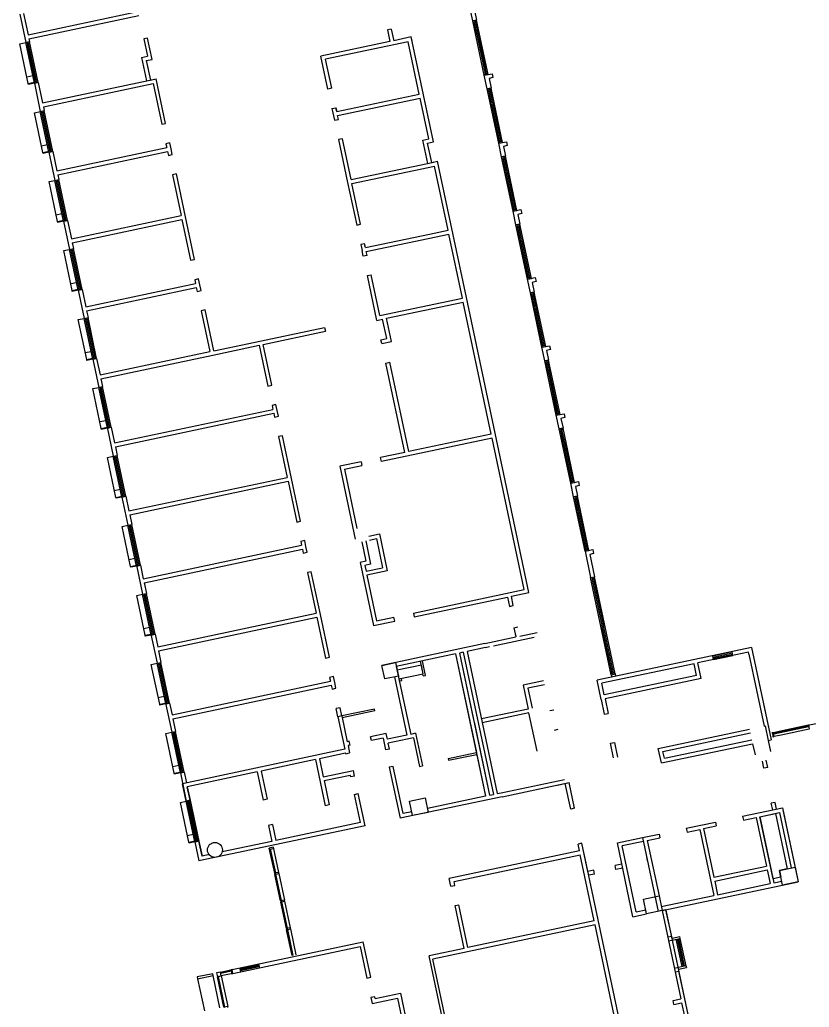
# Model space of a CAD drawing. Header units: millimetres. Extents: x 11680833 to 11851339, y -6212777 to -6078411.
# Drawn here: x 11684989 to 11724746, y -6182077 to -6132350 of the extents above; entities that cross this region are included whole.
import ezdxf

# ---------------------------------------------------------------- set-up
doc = ezdxf.new("R2010")
doc.units = ezdxf.units.MM
doc.header["$LTSCALE"] = 10
for name, color, linetype in [('\\M+5B9DC\\M+5BEAE\\M+5C1F4\\M+5B6B42F$0$A-HOLE', 2, 'Continuous'), ('A-WALL', 7, 'Continuous'), ('A—\\M+5C3C5\\M+5B4B0', 135, 'Continuous'), ('A—\\M+5C7BD\\M+5CCE5', 7, 'Continuous'), ('E1-RI-2F$0$A-GLAZ-CWMG', 3, 'Continuous'), ('E1-RI-2F$0$A-HOLE', 2, 'Continuous'), ('E1-RI-2F$0$A-WALL', 7, 'Continuous'), ('E1-RI-2F$0$WALL', 9, 'Continuous'), ('E1-RV-2F$0$$2$A-WALL', 7, 'Continuous'), ('E1-RV-2F$0$A-GLAZ-CWMG', 3, 'Continuous'), ('E1-RV-2F$0$A-WALL', 7, 'Continuous'), ('E1-RW-2F$0$A-WALL', 7, 'Continuous'), ('XRE1$0$A-WALL', 7, 'Continuous')]:
    doc.layers.add(name, color=color, linetype=linetype)

msp = doc.modelspace()

# ---------------------------------------------------------------- linework, layer by layer
at = {"layer": '\\M+5B9DC\\M+5BEAE\\M+5C1F4\\M+5B6B42F$0$A-HOLE', "color": 6}
for points in [[(11705215, -6164848), (11703992, -6165107), (11704085, -6165547), (11705308, -6165288)], [(11722265, -6172482), (11723049, -6172316), (11723638, -6175105), (11723247, -6175187), (11723320, -6175530), (11722928, -6175613)]]:
    msp.add_lwpolyline(points, close=True, dxfattribs=at)
at = {"layer": 'A-WALL'}
for p, q in [((11691123, -6134253), (11691416, -6134191)), ((11691123, -6134253), (11691371, -6135427)), ((11691360, -6134407), (11691653, -6134345)), ((11691360, -6134407), (11691567, -6135386)), ((11691567, -6135386), (11691861, -6135323)), ((11705291, -6138409), (11705584, -6138347)), ((11705539, -6139583), (11705291, -6138409)), ((11705528, -6138563), (11705821, -6138501)), ((11705735, -6139541), (11705528, -6138563)), ((11705735, -6139541), (11706028, -6139479)), ((11702970, -6147486), (11703264, -6147424)), ((11703471, -6148402), (11703264, -6147424)), ((11703708, -6148557), (11703460, -6147383)), ((11703178, -6148465), (11703471, -6148402)), ((11703219, -6148660), (11703178, -6148465)), ((11703219, -6148660), (11703708, -6148557)), ((11702213, -6158635), (11702420, -6159613)), ((11702409, -6158593), (11702657, -6159767)), ((11702420, -6159613), (11702126, -6159675)), ((11702126, -6159675), (11702800, -6162855)), ((11702657, -6159767), (11702364, -6159830)), ((11702364, -6159830), (11702426, -6160123)), ((11708404, -6163764), (11709975, -6163431)), ((11708842, -6163876), (11710899, -6163440)), ((11709949, -6163309), (11709975, -6163431)), ((11710170, -6163390), (11711053, -6163203)), ((11708446, -6163959), (11708646, -6163917)), ((11711365, -6165641), (11710335, -6165859)), ((11710335, -6165859), (11710589, -6167058)), ((11710572, -6166014), (11710785, -6167016)), ((11711406, -6165837), (11710573, -6166013)), ((11710589, -6167058), (11708241, -6167555)), ((11711882, -6167116), (11711686, -6167158)), ((11710633, -6167253), (11708282, -6167750)), ((11711042, -6169185), (11710633, -6167253)), ((11712089, -6168095), (11711893, -6168136)), ((11712089, -6168095), (11711893, -6168136)), ((11709234, -6171280), (11712416, -6170606)), ((11709275, -6171476), (11711868, -6170927)), ((11712064, -6170885), (11712653, -6170760)), ((11712732, -6172098), (11712457, -6170802)), ((11712927, -6172057), (11712653, -6170760)), ((11712927, -6172057), (11712732, -6172098)), ((11713300, -6173818), (11713105, -6173859)), ((11713300, -6173818), (11713105, -6173859)), ((11713177, -6174202), (11713105, -6173859)), ((11713600, -6175236), (11713300, -6173818)), ((11713600, -6175236), (11713300, -6173818)), ((11713177, -6174202), (11706620, -6175590)), ((11715310, -6174874), (11714968, -6174947)), ((11715009, -6175143), (11714968, -6174947)), ((11715352, -6175070), (11715009, -6175143)), ((11715300, -6174826), (11715300, -6174826)), ((11706703, -6175981), (11706620, -6175590)), ((11713892, -6175175), (11713600, -6175236)), ((11713933, -6175370), (11713640, -6175433)), ((11713933, -6175370), (11713892, -6175175))]:
    msp.add_line(p, q, dxfattribs=at)
at = {"layer": 'A—\\M+5C3C5\\M+5B4B0'}
for p, q in [((11707803, -6132409), (11707998, -6132367)), ((11708382, -6135148), (11707803, -6132409)), ((11707815, -6132467), (11708011, -6132426)), ((11707868, -6132395), (11707868, -6132395)), ((11708021, -6133119), (11707880, -6132453)), ((11707933, -6132381), (11707933, -6132381)), ((11708086, -6133105), (11707945, -6132440)), ((11708578, -6135106), (11707998, -6132367)), ((11707956, -6133133), (11708151, -6133091)), ((11707968, -6133191), (11708164, -6133150)), ((11708435, -6135075), (11708033, -6133177)), ((11708500, -6135062), (11708099, -6133164)), ((11685724, -6135549), (11685289, -6133495)), ((11685790, -6135535), (11685355, -6133481)), ((11685855, -6135522), (11685420, -6133467)), ((11685920, -6135508), (11685485, -6133453)), ((11708370, -6135089), (11708566, -6135048)), ((11708527, -6135833), (11708723, -6135791)), ((11709303, -6138531), (11708723, -6135791)), ((11709107, -6138572), (11708527, -6135833)), ((11708540, -6135891), (11708735, -6135850)), ((11708746, -6136543), (11708605, -6135878)), ((11708811, -6136529), (11708670, -6135864)), ((11708681, -6136557), (11708876, -6136515)), ((11708693, -6136615), (11708889, -6136574)), ((11709160, -6138499), (11708758, -6136602)), ((11709225, -6138486), (11708824, -6136588)), ((11686459, -6139022), (11686025, -6136968)), ((11686525, -6139008), (11686090, -6136954)), ((11686590, -6138995), (11686155, -6136940)), ((11686655, -6138981), (11686220, -6136926)), ((11709095, -6138513), (11709291, -6138472)), ((11709252, -6139257), (11709448, -6139215)), ((11709832, -6141996), (11709252, -6139257)), ((11709265, -6139316), (11709460, -6139274)), ((11709471, -6139967), (11709330, -6139302)), ((11709536, -6139953), (11709395, -6139288)), ((11710028, -6141955), (11709448, -6139215)), ((11709406, -6139981), (11709601, -6139939)), ((11709418, -6140039), (11709614, -6139998)), ((11709885, -6141924), (11709483, -6140026)), ((11709950, -6141910), (11709548, -6140012)), ((11687195, -6142495), (11686760, -6140441)), ((11687260, -6142481), (11686825, -6140427)), ((11687325, -6142468), (11686890, -6140413)), ((11687390, -6142454), (11686955, -6140399)), ((11709820, -6141937), (11710015, -6141896)), ((11709977, -6142681), (11710173, -6142640)), ((11710557, -6145420), (11709977, -6142681)), ((11709990, -6142740), (11710185, -6142698)), ((11710196, -6143391), (11710055, -6142726)), ((11710261, -6143377), (11710120, -6142712)), ((11710753, -6145379), (11710173, -6142640)), ((11710130, -6143405), (11710326, -6143363)), ((11710143, -6143464), (11710338, -6143422)), ((11710610, -6145348), (11710208, -6143450)), ((11710675, -6145334), (11710273, -6143436)), ((11687930, -6145968), (11687495, -6143914)), ((11687995, -6145954), (11687560, -6143900)), ((11688060, -6145941), (11687625, -6143886)), ((11688126, -6145927), (11687691, -6143872)), ((11710545, -6145362), (11710740, -6145320)), ((11710702, -6146105), (11710898, -6146064)), ((11711282, -6148844), (11710702, -6146105)), ((11710714, -6146164), (11710910, -6146122)), ((11710920, -6146815), (11710780, -6146150)), ((11710986, -6146801), (11710845, -6146136)), ((11711478, -6148803), (11710898, -6146064)), ((11710855, -6146829), (11711051, -6146788)), ((11710868, -6146888), (11711063, -6146846)), ((11711335, -6148772), (11710933, -6146874)), ((11711400, -6148758), (11710998, -6146860)), ((11688665, -6149441), (11688230, -6147387)), ((11688730, -6149427), (11688295, -6147373)), ((11688796, -6149414), (11688361, -6147359)), ((11688861, -6149400), (11688426, -6147345)), ((11711269, -6148786), (11711465, -6148744)), ((11711427, -6149529), (11711623, -6149488)), ((11712007, -6152268), (11711427, -6149529)), ((11711439, -6149588), (11711635, -6149546)), ((11711645, -6150239), (11711504, -6149574)), ((11711711, -6150226), (11711570, -6149560)), ((11712202, -6152227), (11711623, -6149488)), ((11711580, -6150253), (11711776, -6150212)), ((11711593, -6150312), (11711788, -6150270)), ((11712060, -6152196), (11711658, -6150298)), ((11712125, -6152182), (11711723, -6150284)), ((11689400, -6152914), (11688965, -6150860)), ((11689466, -6152901), (11689031, -6150846)), ((11689531, -6152887), (11689096, -6150832)), ((11689596, -6152873), (11689161, -6150818)), ((11711994, -6152210), (11712190, -6152168)), ((11712152, -6152953), (11712347, -6152912)), ((11712732, -6155693), (11712152, -6152953)), ((11712164, -6153012), (11712360, -6152971)), ((11712370, -6153663), (11712229, -6152998)), ((11712435, -6153650), (11712295, -6152984)), ((11712927, -6155651), (11712347, -6152912)), ((11712305, -6153677), (11712501, -6153636)), ((11712317, -6153736), (11712513, -6153695)), ((11712784, -6155620), (11712383, -6153722)), ((11712850, -6155606), (11712448, -6153708)), ((11690136, -6156387), (11689701, -6154333)), ((11690201, -6156374), (11689766, -6154319)), ((11690266, -6156360), (11689831, -6154305)), ((11690331, -6156346), (11689896, -6154291)), ((11712719, -6155634), (11712915, -6155592)), ((11712877, -6156377), (11713072, -6156336)), ((11713456, -6159117), (11712877, -6156377)), ((11712889, -6156436), (11713085, -6156395)), ((11713095, -6157088), (11712954, -6156422)), ((11713160, -6157074), (11713019, -6156408)), ((11713652, -6159075), (11713072, -6156336)), ((11713030, -6157101), (11713225, -6157060)), ((11713042, -6157160), (11713238, -6157119)), ((11713509, -6159044), (11713107, -6157146)), ((11713574, -6159030), (11713173, -6157132)), ((11690871, -6159860), (11690436, -6157806)), ((11690936, -6159847), (11690501, -6157792)), ((11691001, -6159833), (11690566, -6157778)), ((11691066, -6159819), (11690632, -6157764)), ((11713444, -6159058), (11713640, -6159017)), ((11714770, -6165329), (11713736, -6160437)), ((11713748, -6160496), (11713944, -6160455)), ((11714312, -6162840), (11713814, -6160482)), ((11714377, -6162826), (11713879, -6160469)), ((11714966, -6165288), (11713932, -6160396)), ((11691606, -6163333), (11691171, -6161279)), ((11691671, -6163320), (11691236, -6161265)), ((11691736, -6163306), (11691302, -6161251)), ((11691802, -6163292), (11691367, -6161238)), ((11714247, -6162854), (11714443, -6162813)), ((11714259, -6162913), (11714455, -6162871)), ((11714823, -6165257), (11714325, -6162899)), ((11714888, -6165243), (11714390, -6162885)), ((11721687, -6164197), (11719143, -6164736)), ((11719885, -6164374), (11720863, -6164167)), ((11719926, -6164570), (11719885, -6164374)), ((11719926, -6164570), (11719885, -6164374)), ((11719899, -6164440), (11720877, -6164232)), ((11719899, -6164440), (11720877, -6164232)), ((11719912, -6164505), (11720891, -6164298)), ((11719912, -6164505), (11720891, -6164298)), ((11719926, -6164570), (11720904, -6164363)), ((11719926, -6164570), (11720904, -6164363)), ((11720904, -6164363), (11720863, -6164167)), ((11692341, -6166806), (11691906, -6164752)), ((11692406, -6166793), (11691972, -6164738)), ((11692472, -6166779), (11692037, -6164724)), ((11692537, -6166765), (11692102, -6164711)), ((11714758, -6165271), (11714955, -6165229)), ((11731936, -6166346), (11722856, -6168268)), ((11724711, -6167907), (11722950, -6168280)), ((11722955, -6168305), (11724716, -6167932)), ((11724705, -6167877), (11723377, -6168158)), ((11724746, -6168073), (11723419, -6168354)), ((11724716, -6167932), (11724711, -6167907)), ((11693076, -6170279), (11692642, -6168225)), ((11693142, -6170266), (11692707, -6168211)), ((11693207, -6170252), (11692772, -6168197)), ((11693272, -6170238), (11692837, -6168184)), ((11722944, -6168250), (11722885, -6168262)), ((11722885, -6168262), (11722926, -6168458)), ((11722926, -6168458), (11722897, -6168464)), ((11722926, -6168458), (11722985, -6168445)), ((11723377, -6168158), (11722944, -6168250)), ((11722985, -6168445), (11722944, -6168250)), ((11722950, -6168280), (11722955, -6168305)), ((11723419, -6168354), (11722985, -6168445)), ((11693377, -6171698), (11693812, -6173753)), ((11693377, -6171698), (11693812, -6173753)), ((11693441, -6171684), (11693876, -6173739)), ((11693441, -6171684), (11693876, -6173739)), ((11693508, -6171670), (11693943, -6173725)), ((11693508, -6171670), (11693943, -6173725)), ((11693572, -6171657), (11694007, -6173711)), ((11693572, -6171657), (11694007, -6173711)), ((11697826, -6175330), (11697556, -6174059)), ((11697599, -6174111), (11697854, -6175319)), ((11697879, -6175314), (11697624, -6174106)), ((11697752, -6174017), (11698021, -6175289)), ((11697628, -6174127), (11697603, -6174133)), ((11698120, -6176719), (11697837, -6175384)), ((11697854, -6175319), (11697879, -6175314)), ((11697892, -6175373), (11697867, -6175378)), ((11697867, -6175378), (11698150, -6176713)), ((11698174, -6176708), (11697892, -6175373)), ((11698033, -6175343), (11698315, -6176678)), ((11698415, -6178114), (11698132, -6176778)), ((11698150, -6176713), (11698174, -6176708)), ((11698187, -6176767), (11698162, -6176772)), ((11698162, -6176772), (11698445, -6178107)), ((11698470, -6178102), (11698187, -6176767)), ((11698328, -6176737), (11698610, -6178072)), ((11698704, -6179478), (11698427, -6178172)), ((11698482, -6178161), (11698457, -6178166)), ((11698457, -6178166), (11698734, -6179472)), ((11698758, -6179467), (11698482, -6178161)), ((11698623, -6178131), (11698899, -6179437)), ((11718341, -6180018), (11718051, -6178649)), ((11718406, -6180004), (11718117, -6178635)), ((11718471, -6179991), (11718182, -6178621)), ((11718558, -6180075), (11718247, -6178607)), ((11697024, -6179946), (11696085, -6180145)), ((11697034, -6179995), (11696095, -6180194)), ((11697044, -6180044), (11696106, -6180243)), ((11697013, -6179897), (11697055, -6180093)), ((11695267, -6182077), (11694942, -6180541)), ((11694996, -6180529), (11694971, -6180534)), ((11694971, -6180534), (11695297, -6182070)), ((11695321, -6182065), (11694996, -6180529)), ((11695096, -6180303), (11695678, -6180180)), ((11695631, -6180221), (11695102, -6180333)), ((11695108, -6180358), (11695636, -6180246)), ((11695719, -6180376), (11695137, -6180499)), ((11695137, -6180499), (11695462, -6182035)), ((11696116, -6180292), (11696075, -6180096)), ((11695297, -6182070), (11695321, -6182065))]:
    msp.add_line(p, q, dxfattribs=at)
at = {"layer": 'A—\\M+5C3C5\\M+5B4B0', "color": 8}
for p, q in [((11685348, -6135220), (11685641, -6135158)), ((11686083, -6138693), (11686377, -6138631)), ((11686818, -6142166), (11687112, -6142104)), ((11687554, -6145639), (11687847, -6145577)), ((11688289, -6149112), (11688582, -6149050)), ((11689024, -6152585), (11689318, -6152523)), ((11689759, -6156058), (11690053, -6155996)), ((11690494, -6159531), (11690788, -6159469)), ((11691230, -6163004), (11691523, -6162942)), ((11691965, -6166477), (11692258, -6166415)), ((11692700, -6169950), (11692994, -6169888)), ((11693435, -6173423), (11693729, -6173361)), ((11718669, -6182534), (11717539, -6177193)), ((11695067, -6182098), (11694725, -6180484)), ((11693943, -6180650), (11694285, -6182264))]:
    msp.add_line(p, q, dxfattribs=at)
at = {"layer": 'A—\\M+5C3C5\\M+5B4B0', "extrusion": (0, 0, -1)}
for p, q in [((11724763, -6167865), (11724705, -6167877)), ((11724705, -6167877), (11724746, -6168073)), ((11697752, -6174017), (11697556, -6174059)), ((11697556, -6174059), (11697569, -6174117)), ((11697569, -6174117), (11697764, -6174076)), ((11697764, -6174076), (11697752, -6174017)), ((11698020, -6175284), (11697825, -6175325)), ((11697825, -6175325), (11697837, -6175384)), ((11697837, -6175384), (11698033, -6175343)), ((11698033, -6175343), (11698020, -6175284)), ((11698315, -6176678), (11698120, -6176719)), ((11698120, -6176719), (11698132, -6176778)), ((11698132, -6176778), (11698328, -6176737)), ((11698328, -6176737), (11698315, -6176678)), ((11698610, -6178072), (11698415, -6178114)), ((11698623, -6178131), (11698610, -6178072)), ((11698415, -6178114), (11698427, -6178172)), ((11698427, -6178172), (11698623, -6178131)), ((11695096, -6180304), (11694900, -6180345)), ((11694900, -6180345), (11694942, -6180541)), ((11694942, -6180541), (11695137, -6180499)), ((11695137, -6180499), (11695096, -6180304)), ((11695683, -6180179), (11695624, -6180191)), ((11695625, -6180192), (11695666, -6180387)), ((11695666, -6180387), (11695725, -6180375)), ((11695462, -6182035), (11695267, -6182077)), ((11695475, -6182094), (11695462, -6182035))]:
    msp.add_line(p, q, dxfattribs=at)
at = {"layer": 'A—\\M+5C3C5\\M+5B4B0', "color": 8}
for points in [[(11685420, -6135562), (11684996, -6133557), (11685289, -6133495)], [(11685724, -6135549), (11685431, -6135611), (11685420, -6135562), (11685714, -6135500)], [(11686156, -6139035), (11685731, -6137030), (11686025, -6136968)], [(11686459, -6139022), (11686166, -6139084), (11686156, -6139035), (11686449, -6138973)], [(11686891, -6142508), (11686466, -6140503), (11686760, -6140441)], [(11687195, -6142495), (11686901, -6142557), (11686891, -6142508), (11687184, -6142446)], [(11687626, -6145981), (11687202, -6143976), (11687495, -6143914)], [(11687930, -6145968), (11687636, -6146030), (11687626, -6145981), (11687920, -6145919)], [(11688361, -6149454), (11687937, -6147449), (11688230, -6147387)], [(11688665, -6149441), (11688372, -6149503), (11688361, -6149454), (11688655, -6149392)], [(11689097, -6152928), (11688672, -6150922), (11688965, -6150860)], [(11689400, -6152914), (11689107, -6152976), (11689097, -6152928), (11689390, -6152865)], [(11689832, -6156401), (11689407, -6154395), (11689701, -6154333)], [(11690136, -6156387), (11689842, -6156449), (11689832, -6156401), (11690125, -6156338)], [(11690567, -6159874), (11690142, -6157868), (11690436, -6157806)], [(11690871, -6159860), (11690577, -6159923), (11690567, -6159874), (11690860, -6159811)], [(11691302, -6163347), (11690878, -6161341), (11691171, -6161279)], [(11691606, -6163333), (11691313, -6163396), (11691302, -6163347), (11691596, -6163284)], [(11692037, -6166820), (11691613, -6164814), (11691906, -6164752)], [(11692341, -6166806), (11692048, -6166869), (11692037, -6166820), (11692331, -6166758)], [(11692773, -6170293), (11692348, -6168287), (11692642, -6168225)], [(11693076, -6170279), (11692783, -6170342), (11692773, -6170293), (11693066, -6170231)], [(11693508, -6173766), (11693083, -6171760), (11693377, -6171698)], [(11693812, -6173753), (11693518, -6173815), (11693508, -6173766), (11693801, -6173704)]]:
    msp.add_lwpolyline(points, dxfattribs=at)
at = {"layer": 'A—\\M+5C7BD\\M+5CCE5'}
for p, q in [((11708407, -6163763), (11703224, -6164860)), ((11708448, -6163959), (11707521, -6164155)), ((11707521, -6164155), (11709038, -6171321)), ((11721841, -6163960), (11714064, -6165607)), ((11721841, -6163960), (11722825, -6168607)), ((11706934, -6164279), (11703950, -6164911)), ((11705308, -6165288), (11705173, -6164652)), ((11705427, -6165365), (11705271, -6164631)), ((11706934, -6164279), (11707985, -6169245)), ((11707326, -6164197), (11707130, -6164238)), ((11707130, -6164238), (11708647, -6171404)), ((11707326, -6164197), (11708843, -6171363)), ((11721687, -6164197), (11719143, -6164736)), ((11721708, -6164295), (11721687, -6164197)), ((11721708, -6164295), (11722474, -6167915)), ((11703950, -6164911), (11704675, -6168335)), ((11718948, -6164777), (11714301, -6165761)), ((11719072, -6165364), (11718948, -6164777)), ((11719309, -6165518), (11719143, -6164736)), ((11703858, -6165442), (11704480, -6168377)), ((11703858, -6165442), (11704480, -6168377)), ((11704085, -6165547), (11704207, -6165521)), ((11704106, -6165645), (11704228, -6165619)), ((11704228, -6165619), (11704207, -6165521)), ((11705284, -6165293), (11705308, -6165288)), ((11705304, -6165391), (11705284, -6165293)), ((11705304, -6165391), (11705427, -6165365)), ((11714271, -6166585), (11714064, -6165607)), ((11719072, -6165364), (11714426, -6166348)), ((11719309, -6165518), (11714467, -6166544)), ((11714426, -6166348), (11714301, -6165761)), ((11701012, -6167450), (11701359, -6169088)), ((11701208, -6167408), (11701482, -6168704)), ((11717142, -6169044), (11721740, -6168070)), ((11703439, -6168290), (11702656, -6168456)), ((11702698, -6168652), (11702656, -6168456)), ((11703285, -6168527), (11702698, -6168652)), ((11703285, -6168527), (11703409, -6169114)), ((11703501, -6168584), (11703439, -6168290)), ((11704480, -6168377), (11703501, -6168584)), ((11704814, -6168510), (11703543, -6168779)), ((11704920, -6168283), (11704675, -6168335)), ((11704814, -6168510), (11705120, -6169953)), ((11704920, -6168283), (11705267, -6169922)), ((11717379, -6169198), (11721782, -6168266)), ((11717452, -6169540), (11721854, -6168608)), ((11722678, -6168638), (11722825, -6168607)), ((11701359, -6169088), (11693190, -6170818)), ((11701580, -6168684), (11701482, -6168704)), ((11701622, -6168879), (11701524, -6168900)), ((11701524, -6168900), (11701602, -6169267)), ((11701622, -6168879), (11701580, -6168684)), ((11703605, -6169073), (11703409, -6169114)), ((11703605, -6169073), (11703543, -6168779)), ((11717298, -6169777), (11717142, -6169044)), ((11717298, -6169777), (11721896, -6168804)), ((11699884, -6169605), (11697145, -6170185)), ((11699884, -6169605), (11700376, -6171929)), ((11701401, -6169284), (11700080, -6169564)), ((11700080, -6169564), (11700272, -6170468)), ((11701406, -6169308), (11701401, -6169284)), ((11701406, -6169308), (11701602, -6169267)), ((11706567, -6169544, 0), (11707985, -6169244, 0)), ((11706567, -6169544, 0), (11706587, -6169642, 0)), ((11706587, -6169642, 0), (11708006, -6169342, 0)), ((11708006, -6169343), (11708451, -6171446)), ((11717452, -6169540), (11717379, -6169198)), ((11703791, -6169953), (11703596, -6169995)), ((11703596, -6169995), (11704139, -6172563)), ((11704293, -6172326), (11703791, -6169953)), ((11705120, -6169953), (11705267, -6169922)), ((11696949, -6170226), (11693427, -6170972)), ((11696949, -6170226), (11697249, -6171645)), ((11697145, -6170185), (11697445, -6171603)), ((11700272, -6170468), (11701788, -6170147)), ((11700313, -6170664), (11701634, -6170385)), ((11701654, -6170482), (11701634, -6170385)), ((11701850, -6170441), (11701654, -6170482)), ((11701850, -6170441), (11701788, -6170147)), ((11693377, -6171698), (11693190, -6170818)), ((11693427, -6170972), (11693572, -6171657)), ((11693572, -6171657), (11693427, -6170972)), ((11700313, -6170664), (11700572, -6171887)), ((11697445, -6171603), (11697249, -6171645)), ((11701841, -6171363), (11702036, -6171321)), ((11702141, -6172781), (11701841, -6171363)), ((11702378, -6172936), (11702036, -6171321)), ((11709275, -6171476), (11704139, -6172563)), ((11708451, -6171446), (11705516, -6172067)), ((11708647, -6171404), (11708843, -6171363)), ((11709038, -6171321), (11709234, -6171280)), ((11693572, -6171657), (11693377, -6171698)), ((11700572, -6171887), (11700376, -6171929)), ((11721392, -6172462), (11723398, -6172038)), ((11723398, -6172038), (11724185, -6175756)), ((11704734, -6172233), (11704293, -6172326)), ((11704775, -6172428), (11704734, -6172233)), ((11721392, -6172462), (11721434, -6172658)), ((11721434, -6172658), (11722070, -6172524)), ((11722070, -6172524), (11722588, -6174969)), ((11722265, -6172482), (11723244, -6172275)), ((11722265, -6172482), (11722970, -6175808)), ((11723244, -6172275), (11723834, -6175063)), ((11702378, -6172936), (11694014, -6174706)), ((11697714, -6172875), (11697519, -6172917)), ((11697519, -6172917), (11697690, -6173724)), ((11697714, -6172875), (11697885, -6173682)), ((11702141, -6172781), (11697885, -6173682)), ((11718555, -6173063), (11720023, -6172752)), ((11718555, -6173063), (11718597, -6173259)), ((11719428, -6173083), (11720064, -6172948)), ((11719428, -6173083), (11719946, -6175528)), ((11720023, -6172752), (11720064, -6172948)), ((11716354, -6173529), (11717186, -6173353)), ((11716354, -6173529), (11717141, -6177247)), ((11716591, -6173683), (11717227, -6173549)), ((11717186, -6173353), (11717227, -6173549)), ((11718597, -6173259), (11719233, -6173124)), ((11719233, -6173124), (11719937, -6176450)), ((11694007, -6173711), (11693812, -6173753)), ((11693812, -6173753), (11694014, -6174706)), ((11694007, -6173711), (11694168, -6174469)), ((11694168, -6174469), (11694007, -6173711)), ((11697690, -6173724), (11695177, -6174256)), ((11697690, -6173724), (11695177, -6174256)), ((11716591, -6173683), (11717181, -6176472)), ((11694528, -6174393), (11694168, -6174469)), ((11694528, -6174393), (11694168, -6174469)), ((11719946, -6175528), (11722588, -6174969)), ((11719988, -6175724), (11722629, -6175165)), ((11722629, -6175165), (11722774, -6175850)), ((11717337, -6177205), (11724185, -6175756)), ((11719988, -6175724), (11720132, -6176409)), ((11720132, -6176409), (11722774, -6175850)), ((11722970, -6175808), (11723361, -6175726)), ((11717295, -6177010), (11719937, -6176450))]:
    msp.add_line(p, q, dxfattribs=at)
at = {"layer": 'A—\\M+5C7BD\\M+5CCE5', "elevation": 0}
msp.add_lwpolyline([(11703224, -6164860), (11703909, -6164715), (11704054, -6165400), (11703369, -6165545), (11703224, -6164860)], dxfattribs=at)
at = {"layer": 'A—\\M+5C7BD\\M+5CCE5'}
for points in [[(11722474, -6167915), (11722523, -6167904), (11722678, -6168638)], [(11704620, -6171694), (11705402, -6171529), (11705558, -6172263), (11704775, -6172428), (11704620, -6171694)]]:
    msp.add_lwpolyline(points, dxfattribs=at)
for points in [[(11723247, -6175187), (11724030, -6175022), (11724185, -6175756), (11723402, -6175921)], [(11716399, -6176637), (11717181, -6176472), (11717337, -6177205), (11716554, -6177371)]]:
    msp.add_lwpolyline(points, close=True, dxfattribs=at)
msp.add_circle((11694816, -6174153), 375, dxfattribs=at)
at = {"layer": 'E1-RI-2F$0$A-GLAZ-CWMG'}
for p, q in [((11708593, -6135819), (11708593, -6135819)), ((11708658, -6135805), (11708658, -6135805)), ((11709317, -6139243), (11709317, -6139243)), ((11709383, -6139229), (11709383, -6139229)), ((11710042, -6142667), (11710042, -6142667)), ((11710108, -6142653), (11710108, -6142653)), ((11710767, -6146091), (11710767, -6146091)), ((11710832, -6146077), (11710832, -6146077)), ((11711492, -6149515), (11711492, -6149515)), ((11711557, -6149502), (11711557, -6149502)), ((11712217, -6152939), (11712217, -6152939)), ((11712282, -6152926), (11712282, -6152926)), ((11712942, -6156364), (11712942, -6156364)), ((11713007, -6156350), (11713007, -6156350)), ((11722885, -6168262), (11722856, -6168268)), ((11693812, -6173753), (11693377, -6171698)), ((11693877, -6173739), (11693442, -6171684)), ((11693942, -6173725), (11693507, -6171670)), ((11694007, -6173711), (11693572, -6171657))]:
    msp.add_line(p, q, dxfattribs=at)
at = {"layer": 'E1-RI-2F$0$A-HOLE'}
msp.add_line((11722758, -6168289), (11722825, -6168607), dxfattribs=at)
at = {"layer": 'E1-RI-2F$0$A-WALL'}
for p, q in [((11684989, -6132076), (11685289, -6133495)), ((11685185, -6132035), (11685413, -6133111)), ((11685413, -6133111), (11690940, -6131941)), ((11685454, -6133307), (11690981, -6132136)), ((11703698, -6132817), (11703503, -6132859)), ((11703698, -6132817), (11703823, -6133404)), ((11707803, -6132409), (11707998, -6132367)), ((11685454, -6133307), (11685485, -6133453)), ((11691426, -6133269), (11691230, -6133310)), ((11691230, -6133310), (11691416, -6134191)), ((11691653, -6134345, 0), (11691426, -6133269)), ((11703503, -6132859), (11703627, -6133446)), ((11704703, -6133218), (11703823, -6133404)), ((11704744, -6133414), (11704703, -6133218)), ((11705821, -6138501), (11704703, -6133218)), ((11685289, -6133495), (11685485, -6133453)), ((11703627, -6133446), (11700154, -6134181)), ((11704549, -6133455), (11700391, -6134335)), ((11705108, -6136097), (11704549, -6133455)), ((11700506, -6135844), (11700154, -6134181)), ((11700702, -6135803), (11700391, -6134335)), ((11686137, -6136535), (11691861, -6135323)), ((11692337, -6137574), (11691861, -6135323)), ((11708382, -6135148), (11708578, -6135106)), ((11685724, -6135549), (11685920, -6135508)), ((11685724, -6135549), (11686025, -6136968)), ((11685920, -6135508), (11686137, -6136535)), ((11686179, -6136731), (11691706, -6135560)), ((11691706, -6135560), (11692141, -6137615)), ((11700702, -6135803), (11700506, -6135844)), ((11708527, -6135833), (11708723, -6135791)), ((11700950, -6136977), (11705108, -6136097)), ((11700991, -6137172), (11705149, -6136292)), ((11705584, -6138347), (11705149, -6136292)), ((11686179, -6136731), (11686220, -6136926)), ((11700713, -6136823), (11700909, -6136781)), ((11700950, -6136977), (11700909, -6136781)), ((11700909, -6136781), (11700950, -6136977)), ((11686025, -6136968), (11686220, -6136926)), ((11700713, -6136823), (11700837, -6137410)), ((11701033, -6137368), (11700991, -6137172)), ((11692141, -6137615), (11692337, -6137574)), ((11700837, -6137410), (11701033, -6137368)), ((11686862, -6139959), (11692390, -6138789)), ((11692544, -6138552), (11692348, -6138593)), ((11692348, -6138593), (11692390, -6138789)), ((11692606, -6138845), (11692544, -6138552)), ((11701240, -6138346), (11701044, -6138388)), ((11701044, -6138388), (11701500, -6140540)), ((11701675, -6140401), (11701240, -6138346)), ((11709107, -6138572), (11709303, -6138531)), ((11686459, -6139022), (11686655, -6138981)), ((11686459, -6139022), (11686760, -6140441)), ((11686655, -6138981), (11686862, -6139959)), ((11686904, -6140155), (11692431, -6138985)), ((11692431, -6138985), (11692473, -6139180)), ((11692473, -6139180), (11692668, -6139139)), ((11692668, -6139139), (11692606, -6138845)), ((11709252, -6139257), (11709448, -6139215)), ((11701675, -6140401), (11705833, -6139521)), ((11701716, -6140597), (11705874, -6139716)), ((11706558, -6142945), (11705874, -6139716)), ((11707478, -6146328), (11706028, -6139479)), ((11686904, -6140155), (11686955, -6140399)), ((11692875, -6140117), (11692680, -6140159)), ((11692680, -6140159), (11693115, -6142213)), ((11693331, -6142269), (11692875, -6140117)), ((11686760, -6140441), (11686955, -6140399)), ((11701500, -6140540), (11701956, -6142692)), ((11702151, -6142651), (11701716, -6140597)), ((11687587, -6143383), (11693115, -6142213)), ((11693787, -6144422), (11693331, -6142269)), ((11709832, -6141996), (11710028, -6141955)), ((11687195, -6142495), (11687390, -6142454)), ((11687195, -6142495), (11687495, -6143914)), ((11687390, -6142454), (11687587, -6143383)), ((11687629, -6143579), (11693156, -6142409)), ((11693156, -6142409), (11693591, -6144463)), ((11701956, -6142692), (11702151, -6142651)), ((11709977, -6142681), (11710173, -6142640)), ((11702400, -6143825), (11705628, -6143142)), ((11702441, -6144021), (11706599, -6143141)), ((11705628, -6143142), (11706558, -6142945)), ((11707283, -6146369), (11706599, -6143141)), ((11687629, -6143579), (11687691, -6143872)), ((11702358, -6143629), (11702163, -6143671)), ((11702163, -6143671), (11702225, -6143964)), ((11702400, -6143825), (11702358, -6143629)), ((11687495, -6143914), (11687691, -6143872)), ((11702287, -6144258), (11702225, -6143964)), ((11702483, -6144216), (11702287, -6144258)), ((11702483, -6144216), (11702441, -6144021)), ((11693591, -6144463), (11693787, -6144422)), ((11702494, -6145236), (11702690, -6145195)), ((11702970, -6147486), (11702494, -6145236)), ((11703125, -6147249), (11702690, -6145195)), ((11688312, -6146807), (11693839, -6145637)), ((11693994, -6145400), (11693798, -6145442)), ((11693798, -6145442), (11693839, -6145637)), ((11694056, -6145694), (11693994, -6145400)), ((11694118, -6145987), (11694056, -6145694)), ((11710557, -6145420), (11710753, -6145379)), ((11687930, -6145968), (11688126, -6145927)), ((11687930, -6145968), (11688230, -6147387)), ((11688126, -6145927), (11688312, -6146807)), ((11688353, -6147003), (11693881, -6145833)), ((11693881, -6145833), (11693922, -6146029)), ((11693922, -6146029), (11694118, -6145987)), ((11710702, -6146105), (11710898, -6146064)), ((11703125, -6147249), (11707283, -6146369)), ((11703460, -6147383), (11707324, -6146565)), ((11708732, -6153217), (11707324, -6146565)), ((11710626, -6161198), (11707478, -6146328)), ((11688353, -6147003), (11688426, -6147345)), ((11694325, -6146965), (11694129, -6147007)), ((11694129, -6147007), (11694564, -6149061)), ((11694760, -6149020), (11694325, -6146965)), ((11688230, -6147387), (11688426, -6147345)), ((11702970, -6147486), (11703264, -6147424)), ((11703471, -6148402), (11703264, -6147424)), ((11703708, -6148557), (11703460, -6147383)), ((11696521, -6148647), (11700336, -6147839)), ((11697247, -6148698), (11700378, -6148035)), ((11700336, -6147839), (11700378, -6148035)), ((11694760, -6149020), (11696521, -6148647)), ((11696660, -6148822), (11697052, -6148739)), ((11697052, -6148739), (11697486, -6150794)), ((11697682, -6150752), (11697247, -6148698)), ((11703178, -6148465), (11703471, -6148402)), ((11703219, -6148660), (11703178, -6148465)), ((11703219, -6148660), (11703708, -6148557)), ((11689037, -6150231), (11694564, -6149061)), ((11689078, -6150427), (11694704, -6149236)), ((11694704, -6149236), (11696660, -6148822)), ((11711282, -6148844), (11711478, -6148803)), ((11688665, -6149441), (11688861, -6149400)), ((11688665, -6149441), (11688965, -6150860)), ((11688861, -6149400), (11689037, -6150231)), ((11703426, -6149639), (11703622, -6149597)), ((11704379, -6154139), (11703426, -6149639)), ((11704574, -6154097), (11703622, -6149597)), ((11711427, -6149529), (11711623, -6149488)), ((11689078, -6150427), (11689161, -6150818)), ((11688965, -6150860), (11689161, -6150818)), ((11697486, -6150794), (11697682, -6150752)), ((11697889, -6151731), (11697694, -6151772)), ((11697951, -6152024), (11697889, -6151731)), ((11689762, -6153656), (11697735, -6151968)), ((11689803, -6153851), (11697776, -6152163)), ((11697694, -6151772), (11697735, -6151968)), ((11697776, -6152163), (11697818, -6152359)), ((11698014, -6152318), (11697951, -6152024)), ((11712007, -6152268), (11712202, -6152227)), ((11697818, -6152359), (11698014, -6152318)), ((11689390, -6152865), (11689701, -6154333)), ((11689400, -6152914), (11689596, -6152873)), ((11689596, -6152873), (11689762, -6153656)), ((11708733, -6153217), (11704574, -6154097)), ((11712152, -6152953), (11712347, -6152912)), ((11698221, -6153296), (11698025, -6153337)), ((11698025, -6153337), (11698460, -6155392)), ((11698676, -6155448), (11698221, -6153296)), ((11708774, -6153413), (11703198, -6154593)), ((11710389, -6161044), (11708774, -6153413)), ((11689803, -6153851), (11689896, -6154291)), ((11704379, -6154139), (11703157, -6154398)), ((11689701, -6154333), (11689896, -6154291)), ((11702178, -6154605), (11701101, -6154833)), ((11702178, -6154605), (11702220, -6154800)), ((11703198, -6154593), (11703157, -6154398)), ((11701101, -6154833), (11701878, -6158501)), ((11701338, -6154987), (11702220, -6154800)), ((11701338, -6154987), (11701970, -6157971)), ((11690487, -6157080), (11698460, -6155392)), ((11690528, -6157275), (11698501, -6155587)), ((11698501, -6155587), (11698936, -6157642)), ((11699132, -6157600), (11698676, -6155448)), ((11712732, -6155693), (11712927, -6155651)), ((11690136, -6156387), (11690331, -6156346)), ((11690136, -6156387), (11690436, -6157806)), ((11690331, -6156346), (11690487, -6157080)), ((11712877, -6156377), (11713072, -6156336)), ((11690528, -6157275), (11690632, -6157764)), ((11698936, -6157642), (11699132, -6157600)), ((11690436, -6157806), (11690632, -6157764)), ((11699339, -6158579), (11699143, -6158620)), ((11699143, -6158620), (11699185, -6158816)), ((11699401, -6158872), (11699339, -6158579)), ((11702213, -6158635), (11702420, -6159613)), ((11702409, -6158593), (11702657, -6159767)), ((11702563, -6158356), (11703101, -6158242)), ((11702604, -6158552), (11702947, -6158480)), ((11702947, -6158480), (11703257, -6159947)), ((11703101, -6158242), (11703494, -6160101)), ((11691211, -6160504), (11699185, -6158816)), ((11691253, -6160699), (11699226, -6159012)), ((11699226, -6159012), (11699268, -6159207)), ((11699268, -6159207), (11699463, -6159166)), ((11699463, -6159166), (11699401, -6158872)), ((11713456, -6159117), (11713848, -6159034)), ((11713456, -6159117), (11713652, -6159075)), ((11713456, -6159117), (11713736, -6160437)), ((11713848, -6159034), (11713889, -6159230)), ((11702420, -6159613), (11702126, -6159675)), ((11702126, -6159675), (11702800, -6162855)), ((11713889, -6159230), (11713694, -6159271)), ((11713694, -6159271), (11713931, -6160396)), ((11690860, -6159811), (11691171, -6161279)), ((11690871, -6159860), (11691066, -6159819)), ((11691066, -6159819), (11691211, -6160504)), ((11699670, -6160144), (11699475, -6160186)), ((11699475, -6160186), (11699910, -6162240)), ((11700126, -6162296), (11699670, -6160144)), ((11702657, -6159767), (11702364, -6159830)), ((11702364, -6159830), (11702426, -6160123)), ((11702426, -6160123), (11703257, -6159947)), ((11703494, -6160101), (11702467, -6160319)), ((11702467, -6160319), (11702954, -6162618)), ((11713736, -6160437), (11713931, -6160396)), ((11691253, -6160699), (11691367, -6161238)), ((11704813, -6162224), (11710389, -6161044)), ((11691171, -6161279), (11691367, -6161238)), ((11704855, -6162420), (11709550, -6161426)), ((11709550, -6161426), (11709648, -6161890)), ((11709746, -6161384), (11710626, -6161198)), ((11709844, -6161849), (11709746, -6161384)), ((11709648, -6161890), (11709844, -6161849)), ((11691936, -6163928), (11699910, -6162240)), ((11691978, -6164124), (11699951, -6162436)), ((11699951, -6162436), (11700386, -6164490)), ((11700582, -6164449), (11700126, -6162296)), ((11702800, -6162855), (11703877, -6162627)), ((11702954, -6162618), (11703835, -6162431)), ((11703877, -6162627), (11703835, -6162431)), ((11704813, -6162224), (11704855, -6162420)), ((11709876, -6162967), (11710074, -6162925)), ((11709876, -6162967), (11709975, -6163431)), ((11691596, -6163284), (11691906, -6164752)), ((11691606, -6163333), (11691802, -6163292)), ((11691802, -6163292), (11691936, -6163928)), ((11710173, -6163389), (11711053, -6163203)), ((11691978, -6164124), (11692102, -6164711)), ((11721841, -6163960), (11722758, -6168289)), ((11700386, -6164490), (11700582, -6164449)), ((11706934, -6164279), (11708451, -6171446)), ((11707130, -6164238), (11707824, -6167515)), ((11691906, -6164752), (11692102, -6164711)), ((11700789, -6165427), (11700593, -6165468)), ((11700593, -6165468), (11700634, -6165664)), ((11700851, -6165721), (11700789, -6165427)), ((11714770, -6165329), (11714967, -6165288)), ((11714772, -6165329), (11714797, -6165451)), ((11714967, -6165288), (11714993, -6165410)), ((11692661, -6167352), (11700634, -6165664)), ((11692703, -6167548), (11700676, -6165860)), ((11700676, -6165860), (11700717, -6166055)), ((11700717, -6166055), (11700913, -6166014)), ((11700913, -6166014), (11700851, -6165721)), ((11714270, -6166585), (11714426, -6167319)), ((11714466, -6166544), (11714621, -6167277)), ((11692331, -6166758), (11692642, -6168225)), ((11692341, -6166806), (11692537, -6166765)), ((11692537, -6166765), (11692661, -6167352)), ((11701120, -6166992), (11700924, -6167034)), ((11701012, -6167450), (11700924, -6167034)), ((11701208, -6167408), (11701120, -6166992)), ((11702849, -6167061), (11701208, -6167408)), ((11702870, -6167158), (11702849, -6167061)), ((11692703, -6167548), (11692837, -6168184)), ((11702870, -6167158), (11701229, -6167506)), ((11714426, -6167319), (11714621, -6167277)), ((11707865, -6167711), (11708647, -6171404)), ((11692642, -6168225), (11692837, -6168184)), ((11722678, -6168638), (11722797, -6169201)), ((11714737, -6168786), (11714932, -6168745)), ((11714892, -6169520), (11714737, -6168786)), ((11714932, -6168745), (11715088, -6169478)), ((11721896, -6168804), (11722015, -6169366)), ((11722464, -6170038), (11722388, -6169683)), ((11722659, -6169997), (11722464, -6170038)), ((11722659, -6169997), (11722584, -6169642)), ((11693076, -6170279), (11693272, -6170238)), ((11693076, -6170279), (11693377, -6171698)), ((11693272, -6170238), (11693386, -6170776)), ((11709234, -6171280), (11712416, -6170606)), ((11693427, -6170972), (11693572, -6171657)), ((11709275, -6171476), (11712653, -6170760)), ((11693377, -6171698), (11693572, -6171657)), ((11723032, -6171758), (11722836, -6171799)), ((11722909, -6172141), (11722836, -6171799)), ((11723105, -6172100), (11723032, -6171758)), ((11715082, -6173798), (11716354, -6173529)), ((11693812, -6173753), (11694007, -6173711)), ((11693812, -6173753), (11694014, -6174706)), ((11694007, -6173711), (11694132, -6174298)), ((11715869, -6177516), (11715082, -6173798)), ((11716024, -6177279), (11715319, -6173953)), ((11716396, -6173725), (11715320, -6173952)), ((11713177, -6174202), (11706620, -6175590)), ((11706857, -6175744), (11713216, -6174398)), ((11713920, -6177724), (11713216, -6174398)), ((11715535, -6184384), (11713412, -6174356)), ((11706703, -6175981), (11706620, -6175590)), ((11706703, -6175981), (11706898, -6175940)), ((11706898, -6175940), (11706857, -6175744)), ((11706910, -6176959), (11707105, -6176918)), ((11707365, -6179112), (11706910, -6176959)), ((11707561, -6179070), (11707105, -6176918)), ((11715869, -6177516), (11716554, -6177371)), ((11716024, -6177279), (11716513, -6177175)), ((11716554, -6177371), (11716513, -6177175)), ((11717532, -6177164), (11717239, -6177226)), ((11717337, -6177205), (11718279, -6181657)), ((11717835, -6178592), (11717532, -6177164)), ((11713962, -6177920), (11705793, -6179649)), ((11713920, -6177724), (11707561, -6179070)), ((11715359, -6184520), (11713962, -6177920)), ((11717618, -6178536), (11717814, -6178494)), ((11717835, -6178592), (11718226, -6178509)), ((11718247, -6178607), (11718226, -6178509)), ((11695683, -6180179), (11702287, -6178781)), ((11695725, -6180375), (11702133, -6179018)), ((11702133, -6179018), (11702469, -6180608)), ((11702665, -6180567), (11702287, -6178781)), ((11717660, -6178731), (11718247, -6178607)), ((11707365, -6179112), (11705604, -6179484)), ((11706657, -6184458), (11705604, -6179484)), ((11706763, -6184231), (11705793, -6179649)), ((11717950, -6180101), (11718537, -6179977)), ((11718166, -6180157), (11718558, -6180075)), ((11718537, -6179977), (11718558, -6180075)), ((11694705, -6180386), (11693922, -6180552)), ((11693922, -6180552), (11693943, -6180650)), ((11693943, -6180650), (11694725, -6180484)), ((11694725, -6180484), (11694705, -6180386)), ((11702469, -6180608), (11702665, -6180567)), ((11717991, -6180297), (11718187, -6180255)), ((11718972, -6183963), (11718187, -6180255)), ((11702872, -6181545), (11702676, -6181586)), ((11702893, -6181643), (11702872, -6181545)), ((11702893, -6181643), (11704164, -6181374)), ((11704164, -6181374), (11705283, -6186657)), ((11702676, -6181586), (11702738, -6181880)), ((11702738, -6181880), (11704010, -6181611)), ((11704010, -6181611), (11705335, -6187869)), ((11717888, -6181739), (11718279, -6181657)), ((11717929, -6181935), (11717888, -6181739)), ((11717929, -6181935), (11718321, -6181852)), ((11718321, -6181852), (11718528, -6182831))]:
    msp.add_line(p, q, dxfattribs=at)
at = {"layer": 'E1-RI-2F$0$A-WALL', "extrusion": (0, 0, -1)}
msp.add_line((11695725, -6180375), (11695683, -6180179), dxfattribs=at)
at = {"layer": 'E1-RI-2F$0$A-WALL'}
for points in [[(11707658, -6131724), (11708049, -6131641), (11708090, -6131837), (11707895, -6131878), (11707998, -6132367), (11707803, -6132409), (11707658, -6131724)], [(11708382, -6135148), (11708774, -6135065), (11708815, -6135261), (11708620, -6135302), (11708723, -6135791), (11708527, -6135833), (11708382, -6135148)], [(11709107, -6138572), (11709499, -6138489), (11709540, -6138685), (11709344, -6138726), (11709448, -6139215), (11709252, -6139257), (11709107, -6138572)], [(11709832, -6141996), (11710223, -6141913), (11710265, -6142109), (11710069, -6142150), (11710173, -6142640), (11709977, -6142681), (11709832, -6141996)], [(11710557, -6145420), (11710948, -6145337), (11710990, -6145533), (11710794, -6145574), (11710898, -6146064), (11710702, -6146105), (11710557, -6145420)], [(11711282, -6148844), (11711673, -6148762), (11711715, -6148957), (11711519, -6148999), (11711623, -6149488), (11711427, -6149529), (11711282, -6148844)], [(11712007, -6152268), (11712398, -6152186), (11712439, -6152381), (11712244, -6152423), (11712347, -6152912), (11712152, -6152953), (11712007, -6152268)], [(11712732, -6155693), (11713123, -6155610), (11713164, -6155805), (11712969, -6155847), (11713072, -6156336), (11712877, -6156377), (11712732, -6155693)]]:
    msp.add_lwpolyline(points, dxfattribs=at)
at = {"layer": 'E1-RI-2F$0$WALL'}
msp.add_line((11716603, -6174703), (11716561, -6174507), dxfattribs=at)
at = {"layer": 'E1-RV-2F$0$$2$A-WALL'}
for p, q in [((11721392, -6172462), (11723398, -6172038)), ((11721392, -6172462), (11721434, -6172658)), ((11721434, -6172658), (11722070, -6172524)), ((11722070, -6172524), (11722588, -6174969)), ((11722265, -6172482), (11723244, -6172275)), ((11722265, -6172482), (11722970, -6175808)), ((11723244, -6172275), (11723834, -6175063)), ((11723419, -6172136), (11724185, -6175756)), ((11718555, -6173063), (11720023, -6172752)), ((11718555, -6173063), (11718597, -6173259)), ((11719428, -6173083), (11720064, -6172948)), ((11719428, -6173083), (11719946, -6175528)), ((11720023, -6172752), (11720064, -6172948)), ((11716354, -6173529), (11717186, -6173353)), ((11716354, -6173529), (11717141, -6177247)), ((11716591, -6173683), (11717227, -6173549)), ((11717186, -6173353), (11717227, -6173549)), ((11718597, -6173259), (11719233, -6173124)), ((11719233, -6173124), (11719937, -6176450)), ((11719946, -6175528), (11722588, -6174969)), ((11719988, -6175724), (11722629, -6175165)), ((11722629, -6175165), (11722774, -6175850)), ((11717337, -6177205), (11724185, -6175756)), ((11719988, -6175724), (11720132, -6176409)), ((11720132, -6176409), (11722774, -6175850)), ((11722970, -6175808), (11723361, -6175726)), ((11717295, -6177010), (11719937, -6176450))]:
    msp.add_line(p, q, dxfattribs=at)
for points in [[(11723247, -6175187), (11724030, -6175022), (11724185, -6175756), (11723402, -6175921)], [(11716399, -6176637), (11717181, -6176472), (11717337, -6177205), (11716554, -6177371)]]:
    msp.add_lwpolyline(points, close=True, dxfattribs=at)
at = {"layer": 'E1-RV-2F$0$A-GLAZ-CWMG'}
for p in [(11719885, -6164374), (11720904, -6164363)]:
    msp.add_line(p, (11720863, -6164167), dxfattribs=at)
at = {"layer": 'E1-RV-2F$0$A-WALL'}
for p, q in [((11721841, -6163960), (11714064, -6165607)), ((11721841, -6163960), (11722825, -6168607)), ((11721708, -6164295), (11721687, -6164197)), ((11721708, -6164295), (11722474, -6167915)), ((11718948, -6164777), (11714301, -6165761)), ((11719072, -6165364), (11718948, -6164777)), ((11719309, -6165518), (11719143, -6164736)), ((11714271, -6166585), (11714064, -6165607)), ((11719072, -6165364), (11714426, -6166348)), ((11719309, -6165518), (11714467, -6166544)), ((11714426, -6166348), (11714301, -6165761)), ((11717142, -6169044), (11721740, -6168070)), ((11717379, -6169198), (11721782, -6168266)), ((11717452, -6169540), (11721854, -6168608)), ((11722678, -6168638), (11722825, -6168607)), ((11717298, -6169777), (11717142, -6169044)), ((11717298, -6169777), (11721896, -6168804)), ((11717452, -6169540), (11717379, -6169198))]:
    msp.add_line(p, q, dxfattribs=at)
msp.add_lwpolyline([(11722474, -6167915), (11722523, -6167904), (11722678, -6168638)], dxfattribs=at)
at = {"layer": 'E1-RW-2F$0$A-WALL', "lineweight": 13}
msp.add_line((11701406, -6169308), (11701401, -6169284), dxfattribs=at)
at = {"layer": 'XRE1$0$A-WALL', "lineweight": 13}
for p, q in [((11708407, -6163763), (11703224, -6164860)), ((11708448, -6163959), (11707521, -6164155)), ((11707521, -6164155), (11709038, -6171321)), ((11706934, -6164279), (11703950, -6164911)), ((11706934, -6164279), (11707985, -6169245)), ((11707326, -6164197), (11707130, -6164238)), ((11707130, -6164238), (11708647, -6171404)), ((11707326, -6164197), (11708843, -6171363)), ((11703950, -6164911), (11704675, -6168335)), ((11701359, -6169088), (11693190, -6170818)), ((11699884, -6169605), (11697145, -6170185)), ((11699884, -6169605), (11700376, -6171929)), ((11701401, -6169284), (11700080, -6169564)), ((11700080, -6169564), (11700272, -6170468)), ((11701406, -6169308), (11701401, -6169284)), ((11701406, -6169308), (11701602, -6169267)), ((11706567, -6169544, 0), (11707985, -6169244, 0)), ((11706567, -6169544, 0), (11706587, -6169642, 0)), ((11706587, -6169642, 0), (11708006, -6169342, 0)), ((11708006, -6169343), (11708451, -6171446)), ((11696949, -6170226), (11693427, -6170972)), ((11696949, -6170226), (11697249, -6171645)), ((11697145, -6170185), (11697445, -6171603)), ((11700272, -6170468), (11701788, -6170147)), ((11700313, -6170664), (11701634, -6170385)), ((11701654, -6170482), (11701634, -6170385)), ((11701850, -6170441), (11701654, -6170482)), ((11701850, -6170441), (11701788, -6170147)), ((11700313, -6170664), (11700572, -6171887)), ((11697445, -6171603), (11697249, -6171645)), ((11701841, -6171363), (11702036, -6171321)), ((11702141, -6172781), (11701841, -6171363)), ((11702378, -6172936), (11702036, -6171321)), ((11709275, -6171476), (11704139, -6172563)), ((11708451, -6171446), (11705516, -6172067)), ((11700572, -6171887), (11700376, -6171929)), ((11704734, -6172233), (11704293, -6172326)), ((11704775, -6172428), (11704734, -6172233)), ((11702378, -6172936), (11694014, -6174706)), ((11697714, -6172875), (11697519, -6172917)), ((11697519, -6172917), (11697690, -6173724)), ((11697714, -6172875), (11697885, -6173682)), ((11702141, -6172781), (11697885, -6173682)), ((11694007, -6173711), (11693812, -6173753)), ((11693812, -6173753), (11694014, -6174706)), ((11694007, -6173711), (11694168, -6174469)), ((11694168, -6174469), (11694007, -6173711)), ((11697690, -6173724), (11695177, -6174256)), ((11697690, -6173724), (11695177, -6174256)), ((11694528, -6174393), (11694168, -6174469)), ((11694528, -6174393), (11694168, -6174469))]:
    msp.add_line(p, q, dxfattribs=at)
at = {"layer": 'XRE1$0$A-WALL'}
for p, q in [((11705308, -6165288), (11705173, -6164652)), ((11705427, -6165365), (11705271, -6164631)), ((11704085, -6165547), (11704207, -6165521)), ((11704106, -6165645), (11704228, -6165619)), ((11704228, -6165619), (11704207, -6165521)), ((11705284, -6165293), (11705308, -6165288)), ((11705304, -6165391), (11705284, -6165293)), ((11705304, -6165391), (11705427, -6165365)), ((11701208, -6167408), (11701012, -6167450)), ((11701012, -6167450), (11701359, -6169088)), ((11701208, -6167408), (11701482, -6168704)), ((11703439, -6168290), (11702656, -6168456)), ((11702698, -6168652), (11702656, -6168456)), ((11703285, -6168527), (11702698, -6168652)), ((11703285, -6168527), (11703409, -6169114)), ((11703501, -6168584), (11703439, -6168290)), ((11704480, -6168377), (11703501, -6168584)), ((11704814, -6168510), (11703543, -6168779)), ((11704920, -6168283), (11704675, -6168335)), ((11704814, -6168510), (11705120, -6169953)), ((11704920, -6168283), (11705267, -6169922)), ((11701580, -6168684), (11701482, -6168704)), ((11701622, -6168879), (11701524, -6168900)), ((11701524, -6168900), (11701602, -6169267)), ((11701622, -6168879), (11701580, -6168684)), ((11703605, -6169073), (11703409, -6169114)), ((11703605, -6169073), (11703543, -6168779)), ((11703791, -6169953), (11703596, -6169995)), ((11703596, -6169995), (11704139, -6172563)), ((11704293, -6172326), (11703791, -6169953)), ((11705120, -6169953), (11705267, -6169922)), ((11693377, -6171698), (11693190, -6170818)), ((11693427, -6170972), (11693572, -6171657)), ((11693572, -6171657), (11693427, -6170972)), ((11708647, -6171404), (11708843, -6171363)), ((11709038, -6171321), (11709234, -6171280)), ((11693572, -6171657), (11693377, -6171698))]:
    msp.add_line(p, q, dxfattribs=at)
at = {"layer": 'XRE1$0$A-WALL', "lineweight": 13, "elevation": 0}
msp.add_lwpolyline([(11703224, -6164860), (11703909, -6164715), (11704054, -6165400), (11703369, -6165545), (11703224, -6164860)], dxfattribs=at)
at = {"layer": 'XRE1$0$A-WALL', "lineweight": 13}
msp.add_lwpolyline([(11704620, -6171694), (11705402, -6171529), (11705558, -6172263), (11704775, -6172428), (11704620, -6171694)], dxfattribs=at)
msp.add_circle((11694816, -6174153), 375, dxfattribs=at)

doc.saveas('drawing.dxf')
